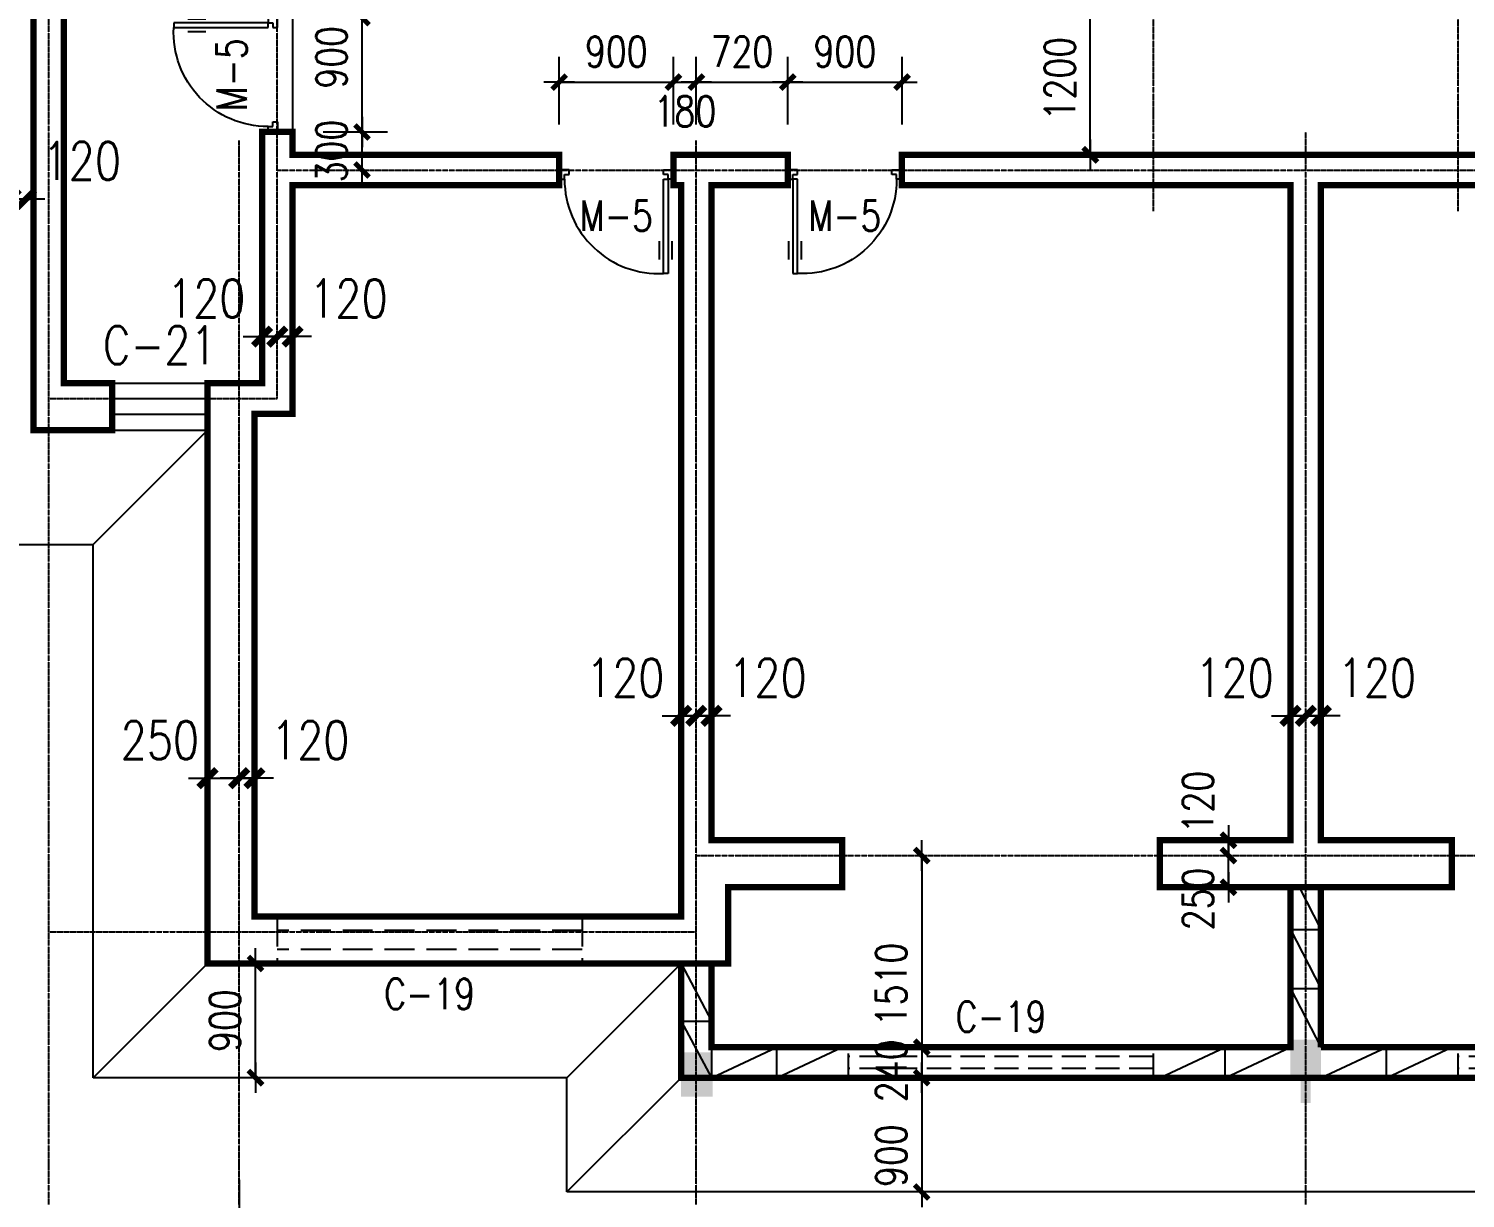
# Model space of a CAD drawing. Header units: millimetres. Extents: x -961 to 83139, y -328 to 41672.
# Drawn here: x 31585 to 42899, y 15583 to 24796 of the extents above; entities that cross this region are included whole.
import ezdxf
from ezdxf.enums import TextEntityAlignment as Align

# ---------------------------------------------------------------- set-up
doc = ezdxf.new("R2010")
doc.units = ezdxf.units.MM
doc.linetypes.add('DASH', pattern=[0.35, 0.25, -0.1])
doc.linetypes.add('DOTE', pattern=[2.42, 2, -0.2, 0.02, -0.2])
for name, color, linetype in [('COLUMN', 7, 'Continuous'), ('DOTE', 1, 'DOTE'), ('GROUND', 2, 'Continuous'), ('PUB_DIM', 3, 'Continuous'), ('PUB_WALL', 7, 'Continuous'), ('WALL', 9, 'Continuous'), ('WINDOW', 4, 'Continuous'), ('WINDOW_TEXT', 7, 'Continuous')]:
    doc.layers.add(name, color=color, linetype=linetype)
doc.styles.add('_SIMPLEX', font='SIMPLEX.shx', dxfattribs={"width": 0.8})
doc.styles.add('DIM_FONT', font='SIMPLEX.shx', dxfattribs={"width": 0.8})
doc.styles.add('SIMPLEX', font='SIMPLEX.SHX')
doc.dimstyles.new('AXIS', dxfattribs={"dimtxt": 300, "dimasz": 1, "dimexe": 250, "dimexo": 300, "dimgap": 150, "dimtad": 1, "dimdec": 0, "dimzin": 0, "dimdsep": 46, "dimtxsty": 'DIM_FONT', "dimblk": '_DIMX', "dimcen": 0.09, "dimse1": 1, "dimse2": 1, "dimclrt": 7, "dimadec": 0, "dimazin": 0, "dimtfac": 1, "dimtdec": 0, "dimtix": 1, "dimtmove": 2, "dimatfit": 3, "dimldrblk": '_DIMX', "dimfxl": 1, "dimtolj": 1, "dimtzin": 0, "dimarcsym": 0})
doc.dimstyles.new('AXIS80', dxfattribs={"dimscale": 0.8, "dimtxt": 300, "dimasz": 1, "dimexe": 250, "dimexo": 300, "dimgap": 150, "dimtad": 1, "dimdec": 0, "dimzin": 0, "dimdsep": 46, "dimtxsty": 'DIM_FONT', "dimblk": '_DIMX', "dimcen": 0.09, "dimse1": 1, "dimse2": 1, "dimclrt": 7, "dimadec": 0, "dimazin": 0, "dimtfac": 1, "dimtdec": 0, "dimtix": 1, "dimtmove": 2, "dimatfit": 3, "dimldrblk": '_DIMX', "dimfxl": 1, "dimtolj": 1, "dimtzin": 0, "dimarcsym": 0})
doc.dimstyles.new('DIMA80', dxfattribs={"dimscale": 0.8, "dimtxt": 300, "dimasz": 1, "dimexe": 250, "dimexo": 300, "dimgap": 150, "dimtad": 1, "dimdec": 0, "dimzin": 0, "dimdsep": 46, "dimtxsty": 'DIM_FONT', "dimblk": '_DIMX', "dimcen": 0.09, "dimse1": 1, "dimclrt": 7, "dimadec": 0, "dimazin": 0, "dimtfac": 1, "dimtdec": 0, "dimtix": 1, "dimtmove": 2, "dimatfit": 3, "dimldrblk": '_DIMX', "dimfxl": 1, "dimtolj": 1, "dimtzin": 0, "dimarcsym": 0})
doc.dimstyles.new('DIMB80', dxfattribs={"dimscale": 0.8, "dimtxt": 300, "dimasz": 1, "dimexe": 250, "dimexo": 300, "dimgap": 150, "dimtad": 1, "dimdec": 0, "dimzin": 0, "dimdsep": 46, "dimtxsty": 'DIM_FONT', "dimblk": '_DIMX', "dimcen": 0.09, "dimse2": 1, "dimclrt": 7, "dimadec": 0, "dimazin": 0, "dimtfac": 1, "dimtdec": 0, "dimtix": 1, "dimtmove": 2, "dimatfit": 3, "dimldrblk": '_DIMX', "dimfxl": 1, "dimtolj": 1, "dimtzin": 0, "dimarcsym": 0})
doc.dimstyles.new('DIMN80', dxfattribs={"dimscale": 0.8, "dimtxt": 300, "dimasz": 1, "dimexe": 250, "dimexo": 300, "dimgap": 150, "dimtad": 1, "dimdec": 0, "dimzin": 0, "dimdsep": 46, "dimtxsty": 'DIM_FONT', "dimblk": '_DIMX', "dimcen": 0.09, "dimclrt": 7, "dimadec": 0, "dimazin": 0, "dimtfac": 1, "dimtdec": 0, "dimtix": 1, "dimtmove": 2, "dimatfit": 3, "dimldrblk": '_DIMX', "dimfxl": 1, "dimtolj": 1, "dimtzin": 0, "dimarcsym": 0})

# ---------------------------------------------------------------- blocks, each defined once
blk = doc.blocks.new('_DIMX')
blk.add_line((-150, 0), (150, 0))
at = {"const_width": 50}
blk.add_lwpolyline([(-70, -70), (70, 70)], dxfattribs=at)
blk = doc.blocks.new('*D696')
at = {"layer": 'Defpoints', "color": 0}
for p in [(40034, 18283), (41034, 18283), (40034, 18033)]:
    blk.add_point(p, dxfattribs=at)
at = {"layer": 'PUB_DIM', "color": 0, "lineweight": -2}
blk.add_line((41034, 18034), (41034, 18282), dxfattribs=at)
at = {"layer": 'PUB_DIM', "color": 0, "lineweight": -2, "xscale": 0.8, "yscale": 0.8, "zscale": 0.8}
for p, rotation in [((41034, 18283), 90), ((41034, 18033), 270)]:
    blk.add_blockref('_DIMX', p, dxfattribs=dict(at, rotation=rotation))
at = {"layer": 'PUB_DIM', "color": 7, "insert": (40794, 17941), "char_height": 240, "attachment_point": 5, "rotation": 90, "style": 'DIM_FONT'}
blk.add_mtext('\\A1;250', dxfattribs=at)
blk = doc.blocks.new('*D697')
at = {"layer": 'Defpoints', "color": 0}
for p in [(39227, 18283), (38618, 16773), (39227, 16773)]:
    blk.add_point(p, dxfattribs=at)
at = {"layer": 'PUB_DIM', "color": 0, "lineweight": -2}
for p, q in [((38618, 18282), (38618, 16774)), ((38987, 16773), (38418, 16773))]:
    blk.add_line(p, q, dxfattribs=at)
at = {"layer": 'PUB_DIM', "color": 0, "lineweight": -2, "xscale": 0.8, "yscale": 0.8, "zscale": 0.8}
for p, rotation in [((38618, 18283), 90), ((38618, 16773), 270)]:
    blk.add_blockref('_DIMX', p, dxfattribs=dict(at, rotation=rotation))
at = {"layer": 'PUB_DIM', "color": 7, "insert": (38378, 17267), "char_height": 240, "attachment_point": 5, "rotation": 90, "style": 'DIM_FONT'}
blk.add_mtext('\\A1;1510', dxfattribs=at)
blk = doc.blocks.new('*D702')
at = {"layer": 'Defpoints', "color": 0}
for p in [(39227, 16533), (38618, 15633), (39227, 15633)]:
    blk.add_point(p, dxfattribs=at)
at = {"layer": 'PUB_DIM', "color": 0, "lineweight": -2}
for p, q in [((38987, 16533), (38418, 16533)), ((38618, 16532), (38618, 15634))]:
    blk.add_line(p, q, dxfattribs=at)
at = {"layer": 'PUB_DIM', "color": 0, "lineweight": -2, "xscale": 0.8, "yscale": 0.8, "zscale": 0.8}
for p, rotation in [((38618, 16533), 90), ((38618, 15633), 270)]:
    blk.add_blockref('_DIMX', p, dxfattribs=dict(at, rotation=rotation))
at = {"layer": 'PUB_DIM', "color": 7, "insert": (38378, 15919), "char_height": 240, "attachment_point": 5, "rotation": 90, "style": 'DIM_FONT'}
blk.add_mtext('\\A1;900', dxfattribs=at)
blk = doc.blocks.new('_GCBLK')
at = {"linetype": 'DASH'}
for p, q in [((-0.5, -0.5), (-0.5, 0.5)), ((0.5, -0.5), (0.5, 0.5)), ((-0.5, 0.2), (0.5, 0.2)), ((-0.5, -0.2), (0.5, -0.2))]:
    blk.add_line(p, q, dxfattribs=at)
at = {"layer": 'WINDOW_TEXT', "style": 'SIMPLEX', "flags": 9}
blk.add_attdef('A', text='', height=1, dxfattribs=at).set_placement((0, 1.5), align=Align.MIDDLE)
blk = doc.blocks.new('*D703')
at = {"layer": 'Defpoints', "color": 0}
for p in [(39227, 16773), (38618, 16533), (39227, 16533)]:
    blk.add_point(p, dxfattribs=at)
at = {"layer": 'PUB_DIM', "color": 0, "lineweight": -2}
for p, q in [((38987, 16773), (38418, 16773)), ((38618, 16774), (38618, 16775)), ((38618, 16773), (38618, 16533)), ((38618, 16532), (38618, 16532))]:
    blk.add_line(p, q, dxfattribs=at)
at = {"layer": 'PUB_DIM', "color": 0, "lineweight": -2, "xscale": 0.8, "yscale": 0.8, "zscale": 0.8}
for p, rotation in [((38618, 16773), 270), ((38618, 16533), 90)]:
    blk.add_blockref('_DIMX', p, dxfattribs=dict(at, rotation=rotation))
at = {"layer": 'PUB_DIM', "color": 7, "insert": (38378, 16587), "char_height": 240, "attachment_point": 5, "rotation": 90, "style": 'DIM_FONT'}
blk.add_mtext('\\A1;240', dxfattribs=at)
blk = doc.blocks.new('*D704')
at = {"layer": 'Defpoints', "color": 0}
for p in [(33371, 17433), (33568, 17433), (33568, 16533)]:
    blk.add_point(p, dxfattribs=at)
at = {"layer": 'PUB_DIM', "color": 0, "lineweight": -2}
for p, q in [((33328, 17433), (33171, 17433)), ((33371, 16534), (33371, 17432))]:
    blk.add_line(p, q, dxfattribs=at)
at = {"layer": 'PUB_DIM', "color": 0, "lineweight": -2, "xscale": 0.8, "yscale": 0.8, "zscale": 0.8}
for p, rotation in [((33371, 17433), 90), ((33371, 16533), 270)]:
    blk.add_blockref('_DIMX', p, dxfattribs=dict(at, rotation=rotation))
at = {"layer": 'PUB_DIM', "color": 7, "insert": (33131, 16983), "char_height": 240, "attachment_point": 5, "rotation": 90, "style": 'DIM_FONT'}
blk.add_mtext('\\A1;900', dxfattribs=at)
blk = doc.blocks.new('_FZH')
blk.add_solid([(-0.5, -0.5), (-0.5, 0.5), (0.5, -0.5), (0.5, 0.5)])
blk = doc.blocks.new('*D722')
at = {"layer": 'Defpoints', "color": 0}
for p in [(33543, 22371), (33663, 22371), (33663, 22371)]:
    blk.add_point(p, dxfattribs=at)
at = {"layer": 'PUB_DIM', "color": 0, "lineweight": -2}
for p, q in [((33542, 22371), (33541, 22371)), ((33543, 22371), (33663, 22371)), ((33664, 22371), (33665, 22371))]:
    blk.add_line(p, q, dxfattribs=at)
blk.add_blockref('_DIMX', (33543, 22371), dxfattribs=at)
at = {"layer": 'PUB_DIM', "color": 0, "lineweight": -2, "rotation": 180}
blk.add_blockref('_DIMX', (33663, 22371), dxfattribs=at)
at = {"layer": 'PUB_DIM', "color": 7, "insert": (34103, 22671), "char_height": 300, "attachment_point": 5, "style": 'DIM_FONT'}
blk.add_mtext('\\A1;120', dxfattribs=at)
blk = doc.blocks.new('*D723')
at = {"layer": 'Defpoints', "color": 0}
for p in [(33423, 22371), (33543, 22371), (33543, 22371)]:
    blk.add_point(p, dxfattribs=at)
at = {"layer": 'PUB_DIM', "color": 0, "lineweight": -2}
for p, q in [((33422, 22371), (33421, 22371)), ((33423, 22371), (33543, 22371)), ((33544, 22371), (33545, 22371))]:
    blk.add_line(p, q, dxfattribs=at)
blk.add_blockref('_DIMX', (33423, 22371), dxfattribs=at)
at = {"layer": 'PUB_DIM', "color": 0, "lineweight": -2, "rotation": 180}
blk.add_blockref('_DIMX', (33543, 22371), dxfattribs=at)
at = {"layer": 'PUB_DIM', "color": 7, "insert": (32983, 22671), "char_height": 300, "attachment_point": 5, "style": 'DIM_FONT'}
blk.add_mtext('\\A1;120', dxfattribs=at)
blk = doc.blocks.new('*D724')
at = {"layer": 'Defpoints', "color": 0}
for p in [(33243, 18892), (33363, 18892), (33363, 18892)]:
    blk.add_point(p, dxfattribs=at)
at = {"layer": 'PUB_DIM', "color": 0, "lineweight": -2}
for p, q in [((33242, 18892), (33241, 18892)), ((33243, 18892), (33363, 18892)), ((33364, 18892), (33365, 18892))]:
    blk.add_line(p, q, dxfattribs=at)
blk.add_blockref('_DIMX', (33243, 18892), dxfattribs=at)
at = {"layer": 'PUB_DIM', "color": 0, "lineweight": -2, "rotation": 180}
blk.add_blockref('_DIMX', (33363, 18892), dxfattribs=at)
at = {"layer": 'PUB_DIM', "color": 7, "insert": (33803, 19192), "char_height": 300, "attachment_point": 5, "style": 'DIM_FONT'}
blk.add_mtext('\\A1;120', dxfattribs=at)
blk = doc.blocks.new('*D725')
at = {"layer": 'Defpoints', "color": 0}
for p in [(36843, 19384), (36963, 19384), (36963, 19384)]:
    blk.add_point(p, dxfattribs=at)
at = {"layer": 'PUB_DIM', "color": 0, "lineweight": -2}
for p, q in [((36842, 19384), (36841, 19384)), ((36843, 19384), (36963, 19384)), ((36964, 19384), (36965, 19384))]:
    blk.add_line(p, q, dxfattribs=at)
blk.add_blockref('_DIMX', (36843, 19384), dxfattribs=at)
at = {"layer": 'PUB_DIM', "color": 0, "lineweight": -2, "rotation": 180}
blk.add_blockref('_DIMX', (36963, 19384), dxfattribs=at)
at = {"layer": 'PUB_DIM', "color": 7, "insert": (37403, 19684), "char_height": 300, "attachment_point": 5, "style": 'DIM_FONT'}
blk.add_mtext('\\A1;120', dxfattribs=at)
blk = doc.blocks.new('*D726')
at = {"layer": 'Defpoints', "color": 0}
for p in [(36723, 19384), (36843, 19384), (36843, 19384)]:
    blk.add_point(p, dxfattribs=at)
at = {"layer": 'PUB_DIM', "color": 0, "lineweight": -2}
for p, q in [((36722, 19384), (36721, 19384)), ((36723, 19384), (36843, 19384)), ((36844, 19384), (36845, 19384))]:
    blk.add_line(p, q, dxfattribs=at)
blk.add_blockref('_DIMX', (36723, 19384), dxfattribs=at)
at = {"layer": 'PUB_DIM', "color": 0, "lineweight": -2, "rotation": 180}
blk.add_blockref('_DIMX', (36843, 19384), dxfattribs=at)
at = {"layer": 'PUB_DIM', "color": 7, "insert": (36283, 19684), "char_height": 300, "attachment_point": 5, "style": 'DIM_FONT'}
blk.add_mtext('\\A1;120', dxfattribs=at)
blk = doc.blocks.new('M_A6')
blk.add_line((0.5, 0), (0.5, 0))
blk = doc.blocks.new('*D727')
at = {"layer": 'Defpoints', "color": 0}
for p in [(32993, 18892), (33243, 18892), (33243, 18892)]:
    blk.add_point(p, dxfattribs=at)
at = {"layer": 'PUB_DIM', "color": 0, "lineweight": -2}
for p, q in [((32992, 18892), (32991, 18892)), ((32993, 18892), (33243, 18892)), ((33244, 18892), (33245, 18892))]:
    blk.add_line(p, q, dxfattribs=at)
blk.add_blockref('_DIMX', (32993, 18892), dxfattribs=at)
at = {"layer": 'PUB_DIM', "color": 0, "lineweight": -2, "rotation": 180}
blk.add_blockref('_DIMX', (33243, 18892), dxfattribs=at)
at = {"layer": 'PUB_DIM', "color": 7, "insert": (32618, 19192), "char_height": 300, "attachment_point": 5, "style": 'DIM_FONT'}
blk.add_mtext('\\A1;250', dxfattribs=at)
blk = doc.blocks.new('_WBLK')
for p, q in [((-0.5, 0.5), (0.5, 0.5)), ((0.5, 0.167), (-0.5, 0.167)), ((0.5, -0.167), (-0.5, -0.167)), ((-0.5, -0.5), (0.5, -0.5))]:
    blk.add_line(p, q)
at = {"layer": 'WINDOW_TEXT', "style": 'SIMPLEX', "flags": 9}
blk.add_attdef('A', text='', height=1, dxfattribs=at).set_placement((0, 1.5), align=Align.MIDDLE)
blk = doc.blocks.new('*D728')
at = {"layer": 'Defpoints', "color": 0}
for p in [(41523, 19384), (41643, 19384), (41643, 19384)]:
    blk.add_point(p, dxfattribs=at)
at = {"layer": 'PUB_DIM', "color": 0, "lineweight": -2}
for p, q in [((41522, 19384), (41521, 19384)), ((41523, 19384), (41643, 19384)), ((41644, 19384), (41645, 19384))]:
    blk.add_line(p, q, dxfattribs=at)
blk.add_blockref('_DIMX', (41523, 19384), dxfattribs=at)
at = {"layer": 'PUB_DIM', "color": 0, "lineweight": -2, "rotation": 180}
blk.add_blockref('_DIMX', (41643, 19384), dxfattribs=at)
at = {"layer": 'PUB_DIM', "color": 7, "insert": (41083, 19684), "char_height": 300, "attachment_point": 5, "style": 'DIM_FONT'}
blk.add_mtext('\\A1;120', dxfattribs=at)
blk = doc.blocks.new('*D729')
at = {"layer": 'Defpoints', "color": 0}
for p in [(41643, 19384), (41763, 19384), (41763, 19384)]:
    blk.add_point(p, dxfattribs=at)
at = {"layer": 'PUB_DIM', "color": 0, "lineweight": -2}
for p, q in [((41642, 19384), (41641, 19384)), ((41643, 19384), (41763, 19384)), ((41764, 19384), (41765, 19384))]:
    blk.add_line(p, q, dxfattribs=at)
blk.add_blockref('_DIMX', (41643, 19384), dxfattribs=at)
at = {"layer": 'PUB_DIM', "color": 0, "lineweight": -2, "rotation": 180}
blk.add_blockref('_DIMX', (41763, 19384), dxfattribs=at)
at = {"layer": 'PUB_DIM', "color": 7, "insert": (42203, 19684), "char_height": 300, "attachment_point": 5, "style": 'DIM_FONT'}
blk.add_mtext('\\A1;120', dxfattribs=at)
blk = doc.blocks.new('*D730')
at = {"layer": 'Defpoints', "color": 0}
for p in [(40034, 18403), (41034, 18403), (40034, 18283)]:
    blk.add_point(p, dxfattribs=at)
at = {"layer": 'PUB_DIM', "color": 0, "lineweight": -2}
for p, q in [((41034, 18404), (41034, 18405)), ((41034, 18283), (41034, 18403)), ((41034, 18282), (41034, 18282))]:
    blk.add_line(p, q, dxfattribs=at)
at = {"layer": 'PUB_DIM', "color": 0, "lineweight": -2, "xscale": 0.8, "yscale": 0.8, "zscale": 0.8}
for p, rotation in [((41034, 18403), 270), ((41034, 18283), 90)]:
    blk.add_blockref('_DIMX', p, dxfattribs=dict(at, rotation=rotation))
at = {"layer": 'PUB_DIM', "color": 7, "insert": (40794, 18704), "char_height": 240, "attachment_point": 5, "rotation": 90, "style": 'DIM_FONT'}
blk.add_mtext('\\A1;120', dxfattribs=at)
blk = doc.blocks.new('M_A23MCU')
for p, q in [((-0.454, 0.081), (-0.454, 0.905)), ((-0.454, 0.905), (-0.413, 0.905)), ((-0.413, 0.905), (-0.413, 0.081)), ((-0.489, 0.782), (-0.489, 0.624)), ((-0.378, 0.782), (-0.378, 0.624)), ((-0.495, -0.002), (-0.495, 0.081)), ((-0.495, 0.081), (-0.454, 0.081)), ((-0.413, 0.081), (-0.454, 0.081)), ((-0.454, 0.081), (-0.454, 0.039)), ((-0.454, 0.039), (-0.413, 0.039)), ((-0.413, 0.039), (-0.413, -0.002)), ((0.412, 0.039), (0.412, -0.002)), ((0.453, 0.039), (0.412, 0.039)), ((0.453, 0.081), (0.453, 0.039)), ((0.494, 0.081), (0.453, 0.081)), ((0.494, -0.002), (0.494, 0.081)), ((-0.413, -0.002), (-0.495, -0.002)), ((-0.495, -0.002), (-0.495, -0.002)), ((0.412, -0.002), (0.494, -0.002)), ((0.494, -0.002), (0.494, -0.002))]:
    blk.add_line(p, q)
blk.add_arc((-0.372, 0.082), 0.825, 359.9283, 92.866)
blk = doc.blocks.new('*D731')
at = {"layer": 'Defpoints', "color": 0}
for p in [(38463, 24376), (37563, 23803), (38463, 23803)]:
    blk.add_point(p, dxfattribs=at)
at = {"layer": 'PUB_DIM', "color": 0, "lineweight": -2}
for p, q in [((37563, 24043), (37563, 24576)), ((38463, 24043), (38463, 24576)), ((37563, 24376), (38462, 24376))]:
    blk.add_line(p, q, dxfattribs=at)
at = {"layer": 'PUB_DIM', "color": 0, "lineweight": -2, "xscale": 0.8, "yscale": 0.8, "zscale": 0.8, "rotation": 180}
blk.add_blockref('_DIMX', (37563, 24376), dxfattribs=at)
at = {"layer": 'PUB_DIM', "color": 0, "lineweight": -2, "xscale": 0.8, "yscale": 0.8, "zscale": 0.8}
blk.add_blockref('_DIMX', (38463, 24376), dxfattribs=at)
at = {"layer": 'PUB_DIM', "color": 7, "insert": (38013, 24616), "char_height": 240, "attachment_point": 5, "style": 'DIM_FONT'}
blk.add_mtext('\\A1;900', dxfattribs=at)
blk = doc.blocks.new('*D735')
at = {"layer": 'Defpoints', "color": 0}
for p in [(33663, 23983), (34210, 23983), (33663, 23683)]:
    blk.add_point(p, dxfattribs=at)
at = {"layer": 'PUB_DIM', "color": 0, "lineweight": -2}
for p, q in [((33903, 23983), (34410, 23983)), ((34210, 23984), (34210, 23985)), ((34210, 23683), (34210, 23983)), ((34210, 23682), (34210, 23682))]:
    blk.add_line(p, q, dxfattribs=at)
at = {"layer": 'PUB_DIM', "color": 0, "lineweight": -2, "xscale": 0.8, "yscale": 0.8, "zscale": 0.8}
for p, rotation in [((34210, 23983), 270), ((34210, 23683), 90)]:
    blk.add_blockref('_DIMX', p, dxfattribs=dict(at, rotation=rotation))
at = {"layer": 'PUB_DIM', "color": 7, "insert": (33970, 23833), "char_height": 240, "attachment_point": 5, "rotation": 90, "style": 'DIM_FONT'}
blk.add_mtext('\\A1;300', dxfattribs=at)
blk = doc.blocks.new('*D736')
at = {"layer": 'Defpoints', "color": 0}
for p in [(33663, 24883), (34210, 24883), (33663, 23983)]:
    blk.add_point(p, dxfattribs=at)
at = {"layer": 'PUB_DIM', "color": 0, "lineweight": -2}
for p, q in [((33903, 24883), (34410, 24883)), ((34210, 23984), (34210, 24882)), ((33903, 23983), (34410, 23983))]:
    blk.add_line(p, q, dxfattribs=at)
at = {"layer": 'PUB_DIM', "color": 0, "lineweight": -2, "xscale": 0.8, "yscale": 0.8, "zscale": 0.8}
for p, rotation in [((34210, 24883), 90), ((34210, 23983), 270)]:
    blk.add_blockref('_DIMX', p, dxfattribs=dict(at, rotation=rotation))
at = {"layer": 'PUB_DIM', "color": 7, "insert": (33970, 24571), "char_height": 240, "attachment_point": 5, "rotation": 90, "style": 'DIM_FONT'}
blk.add_mtext('\\A1;900', dxfattribs=at)
blk = doc.blocks.new('*D776')
at = {"layer": 'Defpoints', "color": 0}
for p in [(37563, 24376), (36843, 23803), (37563, 23803)]:
    blk.add_point(p, dxfattribs=at)
at = {"layer": 'PUB_DIM', "color": 0, "lineweight": -2}
for p, q in [((36843, 24043), (36843, 24576)), ((37563, 24043), (37563, 24576)), ((36842, 24376), (36841, 24376)), ((36843, 24376), (37563, 24376)), ((37563, 24376), (37564, 24376))]:
    blk.add_line(p, q, dxfattribs=at)
at = {"layer": 'PUB_DIM', "color": 0, "lineweight": -2, "xscale": 0.8, "yscale": 0.8, "zscale": 0.8}
blk.add_blockref('_DIMX', (36843, 24376), dxfattribs=at)
at = {"layer": 'PUB_DIM', "color": 0, "lineweight": -2, "xscale": 0.8, "yscale": 0.8, "zscale": 0.8, "rotation": 180}
blk.add_blockref('_DIMX', (37563, 24376), dxfattribs=at)
at = {"layer": 'PUB_DIM', "color": 7, "insert": (37203, 24616), "char_height": 240, "attachment_point": 5, "style": 'DIM_FONT'}
blk.add_mtext('\\A1;720', dxfattribs=at)
blk = doc.blocks.new('*D777')
at = {"layer": 'Defpoints', "color": 0}
for p in [(36843, 24376), (36663, 23803), (36843, 23803)]:
    blk.add_point(p, dxfattribs=at)
at = {"layer": 'PUB_DIM', "color": 0, "lineweight": -2}
for p, q in [((36663, 24043), (36663, 24576)), ((36843, 24043), (36843, 24576)), ((36662, 24376), (36661, 24376)), ((36663, 24376), (36843, 24376)), ((36843, 24376), (36844, 24376))]:
    blk.add_line(p, q, dxfattribs=at)
at = {"layer": 'PUB_DIM', "color": 0, "lineweight": -2, "xscale": 0.8, "yscale": 0.8, "zscale": 0.8}
blk.add_blockref('_DIMX', (36663, 24376), dxfattribs=at)
at = {"layer": 'PUB_DIM', "color": 0, "lineweight": -2, "xscale": 0.8, "yscale": 0.8, "zscale": 0.8, "rotation": 180}
blk.add_blockref('_DIMX', (36843, 24376), dxfattribs=at)
at = {"layer": 'PUB_DIM', "color": 7, "insert": (36753, 24146), "char_height": 240, "attachment_point": 5, "style": 'DIM_FONT'}
blk.add_mtext('\\A1;180', dxfattribs=at)
blk = doc.blocks.new('*D778')
at = {"layer": 'Defpoints', "color": 0}
for p in [(36663, 24376), (35763, 23803), (36663, 23803)]:
    blk.add_point(p, dxfattribs=at)
at = {"layer": 'PUB_DIM', "color": 0, "lineweight": -2}
for p, q in [((35763, 24043), (35763, 24576)), ((36663, 24043), (36663, 24576)), ((35763, 24376), (36662, 24376))]:
    blk.add_line(p, q, dxfattribs=at)
at = {"layer": 'PUB_DIM', "color": 0, "lineweight": -2, "xscale": 0.8, "yscale": 0.8, "zscale": 0.8, "rotation": 180}
blk.add_blockref('_DIMX', (35763, 24376), dxfattribs=at)
at = {"layer": 'PUB_DIM', "color": 0, "lineweight": -2, "xscale": 0.8, "yscale": 0.8, "zscale": 0.8}
blk.add_blockref('_DIMX', (36663, 24376), dxfattribs=at)
at = {"layer": 'PUB_DIM', "color": 7, "insert": (36213, 24616), "char_height": 240, "attachment_point": 5, "style": 'DIM_FONT'}
blk.add_mtext('\\A1;900', dxfattribs=at)
blk = doc.blocks.new('*D785')
at = {"layer": 'Defpoints', "color": 0}
for p in [(31443, 23455), (31563, 23455), (31563, 23455)]:
    blk.add_point(p, dxfattribs=at)
at = {"layer": 'PUB_DIM', "color": 0, "lineweight": -2}
for p, q in [((31442, 23455), (31441, 23455)), ((31443, 23455), (31563, 23455)), ((31564, 23455), (31565, 23455))]:
    blk.add_line(p, q, dxfattribs=at)
blk.add_blockref('_DIMX', (31443, 23455), dxfattribs=at)
at = {"layer": 'PUB_DIM', "color": 0, "lineweight": -2, "rotation": 180}
blk.add_blockref('_DIMX', (31563, 23455), dxfattribs=at)
at = {"layer": 'PUB_DIM', "color": 7, "insert": (32003, 23755), "char_height": 300, "attachment_point": 5, "style": 'DIM_FONT'}
blk.add_mtext('\\A1;120', dxfattribs=at)
blk = doc.blocks.new('*D796')
at = {"layer": 'Defpoints', "color": 0}
for p in [(39946, 25003), (40323, 25003), (40323, 23803)]:
    blk.add_point(p, dxfattribs=at)
at = {"layer": 'PUB_DIM', "color": 0, "lineweight": -2}
for p, q in [((40083, 25003), (39746, 25003)), ((39946, 23804), (39946, 25002)), ((40083, 23803), (39746, 23803))]:
    blk.add_line(p, q, dxfattribs=at)
at = {"layer": 'PUB_DIM', "color": 0, "lineweight": -2, "xscale": 0.8, "yscale": 0.8, "zscale": 0.8}
for p, rotation in [((39946, 25003), 90), ((39946, 23803), 270)]:
    blk.add_blockref('_DIMX', p, dxfattribs=dict(at, rotation=rotation))
at = {"layer": 'PUB_DIM', "color": 7, "insert": (39706, 24403), "char_height": 240, "attachment_point": 5, "rotation": 90, "style": 'DIM_FONT'}
blk.add_mtext('\\A1;1200', dxfattribs=at)

msp = doc.modelspace()

# ---------------------------------------------------------------- linework, layer by layer
msp.add_line((33242.7, 15727.6), (33242.7, 14492.2))
at = {"layer": 'DOTE'}
for p, q in [((31742.7, 15533.2), (31742.7, 32751.7)), ((31742.7, 15533.2), (31742.7, 32751.7)), ((40442.7, 23360.3), (40442.7, 32751.7)), ((42842.7, 23360.3), (42842.7, 32751.7)), ((33542.7, 21883.2), (33542.7, 25415.1)), ((33242.7, 15533.2), (33242.7, 23915.1)), ((36842.7, 15533.2), (36842.7, 23915.1)), ((41642.7, 15533.2), (41642.7, 23981.7)), ((33542.7, 23683.2), (49742.7, 23683.2)), ((31742.7, 21883.2), (33542.7, 21883.2)), ((36842.7, 18283.2), (46442.7, 18283.2)), ((31742.7, 17683.2), (36842.7, 17683.2))]:
    msp.add_line(p, q, dxfattribs=at)
at = {"layer": 'GROUND'}
for p, q in [((32092.7, 20733.2), (32992.7, 21633.2)), ((31092.7, 20733.2), (32092.7, 20733.2)), ((32092.7, 16533.2), (32092.7, 20733.2)), ((32092.7, 16533.2), (32992.7, 17433.2)), ((35822.7, 16533.2), (36722.7, 17433.2)), ((35822.7, 16533.2), (32092.7, 16533.2)), ((35822.7, 15633.2), (35822.7, 16533.2)), ((35822.7, 15633.2), (36722.7, 16533.2)), ((45892.7, 15633.2), (35822.7, 15633.2))]:
    msp.add_line(p, q, dxfattribs=at)
at = {"layer": 'PUB_WALL', "const_width": 50}
for points in [[(31862.7, 25063.2), (31862.7, 22003.2), (32242.7, 22003.2), (32242.7, 21633.2), (31622.7, 21633.2), (31622.7, 29333.2)], [(33542.7, 17433.2), (32992.7, 17433.2), (32992.7, 21633.2), (32992.7, 22003.2), (33362.7, 22003.2), (33422.7, 22003.2), (33422.7, 23983.2), (33662.7, 23983.2), (33662.7, 23803.2), (35762.7, 23803.2), (35762.7, 23563.2), (33662.7, 23563.2), (33662.7, 21763.2), (33362.7, 21763.2), (33362.7, 17803.2), (33542.7, 17803.2)], [(35942.7, 17803.2), (36722.7, 17803.2), (36722.7, 18403.2), (36722.7, 23563.2), (36662.7, 23563.2), (36662.7, 23803.2), (37562.7, 23803.2), (37562.7, 23563.2), (36962.7, 23563.2), (36962.7, 18403.2), (37992.7, 18403.2), (37992.7, 18033.2), (37092.7, 18033.2), (37092.7, 17433.2), (35942.7, 17433.2)], [(40442.7, 16773.2), (41522.7, 16773.2), (41522.7, 18033.2)], [(41762.7, 18033.2), (41762.7, 16773.2)], [(36722.7, 17803.2), (33362.7, 17803.2)], [(37092.7, 17433.2), (32992.7, 17433.2)], [(38042.7, 16533.2), (36722.7, 16533.2), (36722.7, 17433.2)], [(36962.7, 17433.2), (36962.7, 16773.2), (38042.7, 16773.2)], [(41522.7, 16773.2), (36962.7, 16773.2)], [(46322.7, 16773.2), (41762.7, 16773.2)], [(41762.7, 16773.2), (42842.7, 16773.2)], [(46562.7, 16533.2), (41642.7, 16533.2), (36722.7, 16533.2)], [(42842.7, 16533.2), (41642.7, 16533.2), (40442.7, 16533.2)]]:
    msp.add_lwpolyline(points, dxfattribs=at)
msp.add_lwpolyline([(40492.7, 18403.2), (41522.7, 18403.2), (41522.7, 23563.2), (38462.7, 23563.2), (38462.7, 23803.2), (40562.7, 23803.2), (42722.7, 23803.2), (44822.7, 23803.2), (44822.7, 23563.2), (41762.7, 23563.2), (41762.7, 18403.2), (42792.7, 18403.2), (42792.7, 18033.2), (40492.7, 18033.2)], close=True, dxfattribs=at)
at = {"layer": 'WALL'}
for p, q in [((31622.7, 21633.2), (31622.7, 29333.2)), ((31862.7, 22003.2), (31862.7, 25063.2)), ((33422.7, 22003.2), (33422.7, 23983.2)), ((33422.7, 23983.2), (33662.7, 23983.2)), ((33662.7, 23803.2), (33662.7, 23983.2)), ((33662.7, 23803.2), (35762.7, 23803.2)), ((35762.7, 23563.2), (35762.7, 23803.2)), ((36662.7, 23563.2), (36662.7, 23803.2)), ((37562.7, 23803.2), (36662.7, 23803.2)), ((37562.7, 23803.2), (37562.7, 23563.2)), ((38462.7, 23803.2), (38462.7, 23563.2)), ((40562.7, 23803.2), (38462.7, 23803.2)), ((40562.7, 23803.2), (42722.7, 23803.2)), ((42722.7, 23803.2), (44822.7, 23803.2)), ((33662.7, 23563.2), (33662.7, 21763.2)), ((33662.7, 23563.2), (35762.7, 23563.2)), ((36722.7, 23563.2), (36662.7, 23563.2)), ((36722.7, 18403.2), (36722.7, 23563.2)), ((36962.7, 18403.2), (36962.7, 23563.2)), ((36962.7, 23563.2), (37562.7, 23563.2)), ((38462.7, 23563.2), (41522.7, 23563.2)), ((41522.7, 23563.2), (41522.7, 18403.2)), ((41762.7, 23563.2), (41762.7, 18403.2)), ((41762.7, 23563.2), (44822.7, 23563.2)), ((32242.7, 22003.2), (31862.7, 22003.2)), ((32242.7, 21633.2), (32242.7, 22003.2)), ((32992.7, 21633.2), (32992.7, 22003.2)), ((33362.7, 22003.2), (32992.7, 22003.2)), ((33422.7, 22003.2), (33362.7, 22003.2)), ((33362.7, 17803.2), (33362.7, 21763.2)), ((33362.7, 21763.2), (33662.7, 21763.2)), ((31622.7, 21633.2), (32242.7, 21633.2)), ((32992.7, 17433.2), (32992.7, 21633.2)), ((36722.7, 18403.2), (36722.7, 17803.2)), ((37992.7, 18403.2), (36962.7, 18403.2)), ((37992.7, 18033.2), (37992.7, 18403.2)), ((40492.7, 18033.2), (40492.7, 18403.2)), ((41522.7, 18403.2), (40492.7, 18403.2)), ((42792.7, 18403.2), (41762.7, 18403.2)), ((42792.7, 18033.2), (42792.7, 18403.2)), ((37092.7, 18033.2), (37092.7, 17433.2)), ((37092.7, 18033.2), (37992.7, 18033.2)), ((42792.7, 18033.2), (40492.7, 18033.2)), ((41522.7, 18033.2), (41522.7, 16773.2)), ((41762.7, 18033.2), (41762.7, 16773.2)), ((36722.7, 17803.2), (33362.7, 17803.2)), ((37092.7, 17433.2), (32992.7, 17433.2)), ((36722.7, 17433.2), (36722.7, 16533.2)), ((36962.7, 17433.2), (36962.7, 16773.2)), ((41522.7, 16773.2), (36962.7, 16773.2)), ((46322.7, 16773.2), (41762.7, 16773.2)), ((41642.7, 16533.2), (36722.7, 16533.2)), ((46562.7, 16533.2), (41642.7, 16533.2))]:
    msp.add_line(p, q, dxfattribs=at)
at = {"layer": 'WINDOW'}
for p, q in [((33662.7, 24883.2), (33662.7, 23983.2)), ((41590.1, 18033.2), (41762.7, 17699.9)), ((41522.7, 17699.9), (41762.7, 17236.5)), ((41522.7, 17699.9), (41762.7, 17699.9)), ((33392.7, 17433.2), (36092.7, 17433.2)), ((36722.7, 17433.2), (36962.7, 16978.2)), ((41522.7, 17236.5), (41762.7, 16773.2)), ((41522.7, 17236.5), (41762.7, 17236.5)), ((36722.7, 16978.2), (36962.7, 16533.2)), ((36722.7, 16978.2), (36962.7, 16978.2)), ((36962.7, 16533.2), (37477.7, 16773.2)), ((36962.7, 16773.2), (36962.7, 16533.2)), ((37477.7, 16533.2), (37992.7, 16773.2)), ((37477.7, 16533.2), (37477.7, 16773.2)), ((40492.7, 16533.2), (41007.7, 16773.2)), ((41007.7, 16533.2), (41522.7, 16773.2)), ((41007.7, 16533.2), (41007.7, 16773.2)), ((41762.7, 16533.2), (42277.7, 16773.2)), ((42277.7, 16533.2), (42792.7, 16773.2)), ((42277.7, 16533.2), (42277.7, 16773.2)), ((37992.7, 16533.2), (40592.7, 16533.2)), ((45292.7, 16533.2), (42692.7, 16533.2))]:
    msp.add_line(p, q, dxfattribs=at)

# ---------------------------------------------------------------- block references
at = {"layer": 'COLUMN'}
for p, xscale, yscale, zscale in [((41642.7, 16683.2), 240, 300, 240), ((36847.7, 16558.2), 250, 350, 250), ((41642.7, 16433.2), 80, 200, 80)]:
    msp.add_blockref('_FZH', p, dxfattribs=dict(at, xscale=xscale, yscale=yscale, zscale=zscale))
at = {"layer": 'WINDOW'}
ref = msp.add_blockref('M_A23MCU', (33542.7, 24433.2), dxfattribs=dict(at, xscale=-900, yscale=900, zscale=900, rotation=90))
ref.add_attrib('A', 'M-5', dxfattribs={"layer": 'WINDOW_TEXT', "height": 240, "rotation": 90, "style": '_SIMPLEX', "width": 0.8, "flags": 8}).set_placement((33182.7, 24433.2), align=Align.MIDDLE)
ref = msp.add_blockref('M_A23MCU', (36212.7, 23683.2), dxfattribs=dict(at, xscale=-900, yscale=-900, zscale=900))
ref.add_attrib('A', 'M-5', dxfattribs={"layer": 'WINDOW_TEXT', "height": 240, "style": '_SIMPLEX', "width": 0.8, "flags": 8}).set_placement((36212.7, 23323.2), align=Align.MIDDLE)
ref = msp.add_blockref('M_A23MCU', (38012.7, 23683.2), dxfattribs=dict(at, xscale=-900, yscale=900, zscale=900, rotation=180))
ref.add_attrib('A', 'M-5', dxfattribs={"layer": 'WINDOW_TEXT', "height": 240, "style": '_SIMPLEX', "width": 0.8, "flags": 8}).set_placement((38012.7, 23323.2), align=Align.MIDDLE)
ref = msp.add_blockref('_WBLK', (32617.7, 21818.2), dxfattribs=dict(at, xscale=750, yscale=369.9999999999709, zscale=750))
ref.add_attrib('A', 'C-21', dxfattribs={"layer": 'WINDOW_TEXT', "height": 300, "style": '_SIMPLEX', "width": 0.8, "flags": 8}).set_placement((32617.7, 22303.2), align=Align.MIDDLE)
at = {"layer": 'WINDOW', "xscale": 2500, "yscale": 2500, "zscale": 2500, "rotation": 180}
for p in [(39242.7, 18218.2), (44042.7, 18218.2)]:
    msp.add_blockref('M_A6', p, dxfattribs=at)
at = {"layer": 'WINDOW'}
ref = msp.add_blockref('_GCBLK', (34742.7, 17618.2), dxfattribs=dict(at, xscale=2400, yscale=370, zscale=2400, rotation=180))
ref.add_attrib('A', 'C-19', dxfattribs={"layer": 'WINDOW_TEXT', "height": 240, "style": '_SIMPLEX', "width": 0.8, "flags": 8}).set_placement((34742.7, 17193.2), align=Align.MIDDLE)
ref = msp.add_blockref('_GCBLK', (39242.7, 16653.2), dxfattribs=dict(at, xscale=-2400, yscale=240, zscale=2400))
ref.add_attrib('A', 'C-19', dxfattribs={"layer": 'WINDOW_TEXT', "height": 240, "style": '_SIMPLEX', "width": 0.8, "flags": 8}).set_placement((39242.7, 17013.2), align=Align.MIDDLE)
ref = msp.add_blockref('_GCBLK', (44042.7, 16653.2), dxfattribs=dict(at, xscale=-2400, yscale=240, zscale=2400))
ref.add_attrib('A', 'C-19', dxfattribs={"layer": 'WINDOW_TEXT', "height": 240, "style": '_SIMPLEX', "width": 0.8, "flags": 8}).set_placement((44042.7, 17013.2), align=Align.MIDDLE)

# ---------------------------------------------------------------- dimensions: what is measured, and where the dimension line sits
at = {"layer": 'PUB_DIM'}
for p1, p2, distance, dimstyle, picture, middle in [((40322.7, 23803.2), (40322.7, 25003.2), 376.3, 'DIMN80', '*D796', (39706.4, 24403.2)), ((35762.7, 23803.2), (36662.7, 23803.2), 573.2, 'DIMN80', '*D778', (36212.7, 24616.4)), ((36842.7, 23803.2), (37562.7, 23803.2), 573.2, 'DIMN80', '*D776', (37202.7, 24616.4)), ((37562.7, 23803.2), (38462.7, 23803.2), 573.2, 'DIMN80', '*D731', (38012.7, 24616.4)), ((33662.7, 23683.2), (33662.7, 23983.2), -547.3, 'DIMA80', '*D735', (33970, 23833.2)), ((33567.9, 16533.2), (33567.9, 17433.2), 196.8, 'DIMA80', '*D704', (33131.1, 16983.2))]:
    dim = msp.add_aligned_dim(p1=p1, p2=p2, distance=distance, dimstyle=dimstyle, dxfattribs=at)
    dim.commit()
    dim.dimension.update_dxf_attribs({"geometry": picture, "text_midpoint": middle})
for base, p1, p2, angle, dimstyle, picture, middle in [((34210, 24883.2), (33662.7, 23983.2), (33662.7, 24883.2), 90, 'DIMN80', '*D736', (33970, 24571.4)), ((36842.7, 24376.4), (36662.7, 23803.2), (36842.7, 23803.2), 0, 'DIMN80', '*D777', (36752.7, 24146)), ((33542.7, 22371.1), (33422.7, 22371.1), (33542.7, 22371.1), 0, 'AXIS', '*D723', (32982.7, 22671.1)), ((36842.7, 19384.1), (36722.7, 19384.1), (36842.7, 19384.1), 0, 'AXIS', '*D726', (36282.7, 19684.1)), ((41642.7, 19384.1), (41522.7, 19384.1), (41642.7, 19384.1), 0, 'AXIS', '*D728', (41082.7, 19684.1)), ((33242.7, 18891.8), (32992.7, 18891.8), (33242.7, 18891.8), 0, 'AXIS', '*D727', (32617.7, 19191.8)), ((41033.7, 18403.2), (40033.7, 18283.2), (40033.7, 18403.2), 90, 'AXIS80', '*D730', (40793.7, 18704.5)), ((38617.5, 16773.2), (39227.1, 18283.2), (39227.1, 16773.2), 270, 'DIMA80', '*D697', (38377.5, 17266.9)), ((41033.7, 18283.2), (40033.7, 18033.2), (40033.7, 18283.2), 90, 'AXIS80', '*D696', (40793.7, 17941)), ((38617.5, 16533.2), (39227.1, 16773.2), (39227.1, 16533.2), 270, 'DIMB80', '*D703', (38377.5, 16587.1)), ((38617.5, 15633.2), (39227.1, 16533.2), (39227.1, 15633.2), 270, 'DIMB80', '*D702', (38377.5, 15919))]:
    dim = msp.add_linear_dim(base=base, p1=p1, p2=p2, angle=angle, dimstyle=dimstyle, dxfattribs=at)
    dim.commit()
    dim.dimension.update_dxf_attribs({"geometry": picture, "text_midpoint": middle, "dimtype": 161})
for base, p1, p2, picture, middle in [((31562.7, 23455), (31442.7, 23455), (31562.7, 23455), '*D785', (32002.7, 23755)), ((33662.7, 22371.1), (33542.7, 22371.1), (33662.7, 22371.1), '*D722', (34102.7, 22671.1)), ((36962.7, 19384.1), (36842.7, 19384.1), (36962.7, 19384.1), '*D725', (37402.7, 19684.1)), ((41762.7, 19384.1), (41642.7, 19384.1), (41762.7, 19384.1), '*D729', (42202.7, 19684.1)), ((33362.7, 18891.8), (33242.7, 18891.8), (33362.7, 18891.8), '*D724', (33802.7, 19191.8))]:
    dim = msp.add_linear_dim(base=base, p1=p1, p2=p2, dimstyle='AXIS', dxfattribs=at)
    dim.commit()
    dim.dimension.update_dxf_attribs({"geometry": picture, "text_midpoint": middle, "dimtype": 160})

doc.saveas('drawing.dxf')
